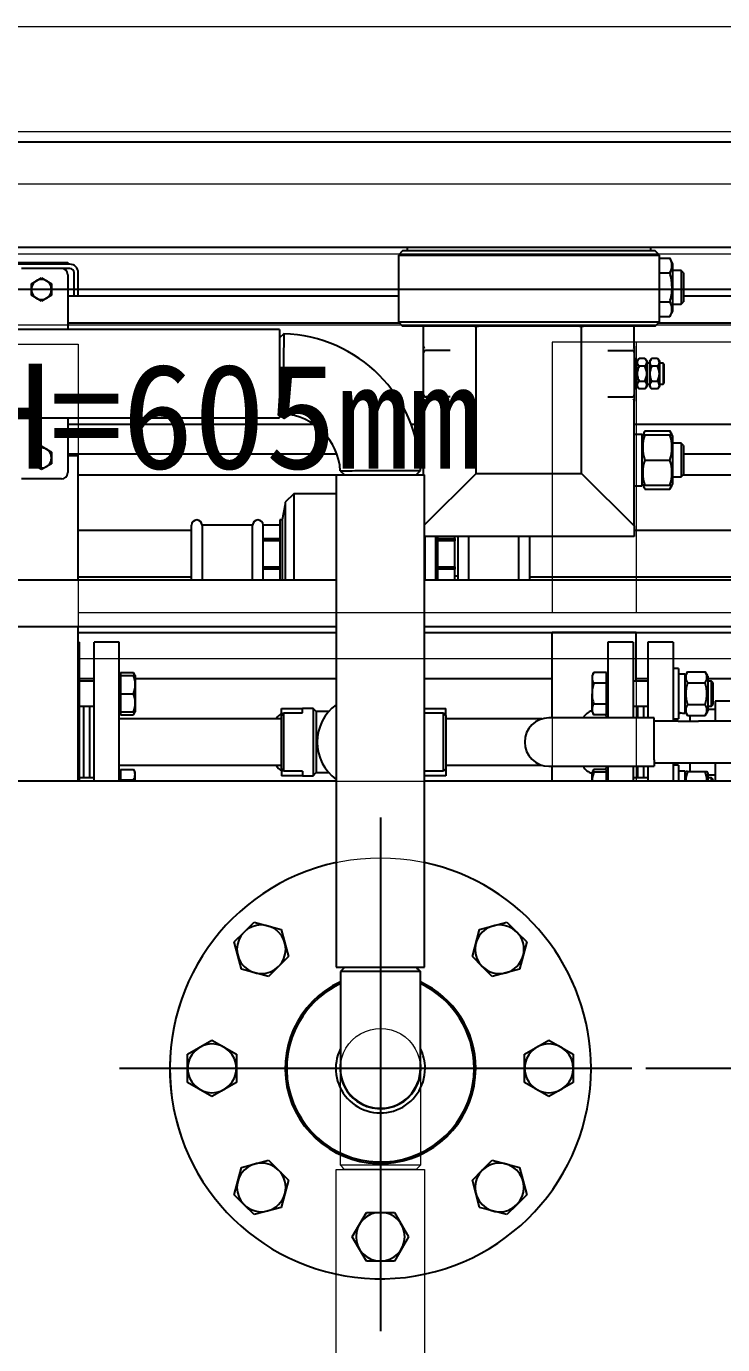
# Model space of a CAD drawing. Extents: x -681219 to -550379, y -242630 to -158199.
# Drawn here: x -643263 to -642932, y -222212 to -221586 of the extents above; entities that cross this region are included whole.
import ezdxf
from ezdxf.lldxf.tags import DXFTag

# ---------------------------------------------------------------- set-up
doc = ezdxf.new("R2010")
doc.units = 0
doc.header["$LTSCALE"] = 1000
doc.layers.get('0').update_dxf_attribs({"linetype": 'CONTINUOUS'})
for name, color, linetype in [('16010100211', 7, 'CONTINUOUS'), ('AAC0603001', 7, 'CONTINUOUS'), ('AAC1205001', 7, 'CONTINUOUS'), ('AAC1607001', 7, 'CONTINUOUS'), ('AAC1612001', 7, 'CONTINUOUS'), ('center', 253, 'CENTER2'), ('FAA01201', 7, 'CONTINUOUS'), ('FAA01601', 7, 'CONTINUOUS'), ('GAB01201', 7, 'CONTINUOUS'), ('GAE01201', 7, 'CONTINUOUS'), ('GAE01601', 7, 'CONTINUOUS'), ('H04040009', 7, 'CONTINUOUS'), ('MYGL00710002', 7, 'CONTINUOUS'), ('MYGL00710003', 7, 'CONTINUOUS'), ('MYGL00710020', 7, 'CONTINUOUS'), ('MYGL00710022', 7, 'CONTINUOUS'), ('MYGL00710055', 7, 'CONTINUOUS'), ('MYGL00710056', 7, 'CONTINUOUS'), ('MYGL00710065', 7, 'CONTINUOUS'), ('MYGL00710071', 7, 'CONTINUOUS'), ('MYGL00710075', 7, 'CONTINUOUS'), ('MYGL00710076', 7, 'CONTINUOUS'), ('MYGL011004001', 7, 'CONTINUOUS'), ('MYGL011014832', 7, 'CONTINUOUS'), ('MYGL011014852', 7, 'CONTINUOUS'), ('MYGL011015892', 7, 'CONTINUOUS'), ('MYGL01110015', 7, 'CONTINUOUS'), ('MYPH00310273', 7, 'CONTINUOUS'), ('S01010201512', 7, 'CONTINUOUS'), ('S02010101', 7, 'CONTINUOUS'), ('S02010801', 7, 'CONTINUOUS'), ('S02020403', 7, 'CONTINUOUS'), ('S02060902', 7, 'CONTINUOUS'), ('S02131701', 7, 'CONTINUOUS'), ('S02230003', 7, 'CONTINUOUS'), ('SJGL011002201', 7, 'CONTINUOUS'), ('SJGL011002221', 7, 'CONTINUOUS')]:
    doc.layers.add(name, color=color, linetype=linetype)
doc.layers.add('famsun', color=7, linetype='CONTINUOUS', lineweight=0)
tags = doc.linetypes.add('CENTER2', pattern=[28.575, 19.05, -3.175, 3.175, -3.175]).pattern_tags.tags
tags[10:11] = [DXFTag(74, 4), DXFTag(75, 0), DXFTag(340, '0'), DXFTag(46, 0.0), DXFTag(50, 0.0), DXFTag(44, 0.0), DXFTag(45, 0.0)]
tags[8:9] = [DXFTag(74, 4), DXFTag(75, 0), DXFTag(340, '0'), DXFTag(46, 0.0), DXFTag(50, 0.0), DXFTag(44, 0.0), DXFTag(45, 0.0)]
tags[6:7] = [DXFTag(74, 4), DXFTag(75, 0), DXFTag(340, '0'), DXFTag(46, 0.0), DXFTag(50, 0.0), DXFTag(44, 0.0), DXFTag(45, 0.0)]
tags[4:5] = [DXFTag(74, 4), DXFTag(75, 0), DXFTag(340, '0'), DXFTag(46, 0.0), DXFTag(50, 0.0), DXFTag(44, 0.0), DXFTag(45, 0.0)]

# ---------------------------------------------------------------- blocks, each defined once
blk = doc.blocks.new('MYGL007B0001XY_A-MYGL165_1_V_1', base_point=(16242.13, -1235.9))
at = {"color": 0, "linetype": 'ByBlock', "lineweight": -2}
for p, q in [((17982.13, -740.9), (14502.13, -740.9)), ((17982.13, -790.9), (14502.13, -790.9)), ((14833.13, -815.9), (16016.83, -815.9)), ((16016.83, -815.9), (16617.63, -815.9)), ((16016.83, -848.9), (14643.13, -848.9)), ((16323.13, -848.9), (16016.83, -848.9)), ((14643.13, -882.9), (16016.83, -882.9)), ((16016.83, -882.9), (16323.13, -882.9)), ((15625.63, -890.9), (15979.63, -890.9)), ((15939.63, -890.9), (15939.63, -1019.4)), ((15979.63, -890.9), (15979.63, -1019.4)), ((16204.63, -891.9), (16204.63, -1099.4)), ((16279.63, -891.9), (16204.63, -891.9)), ((16204.63, -1019.4), (15839.63, -1019.4)), ((15839.63, -1041.4), (16204.63, -1041.4)), ((15939.63, -1041.4), (15939.63, -1099.4)), ((15979.63, -1041.4), (15979.63, -1099.4)), ((16344.13, -1099.4), (15893.63, -1099.4)), ((16042.13, -1235.94), (16042.13, -1281.88)), ((16080.13, -1281.88), (16080.13, -1235.94)), ((16082.13, -1283.9), (16040.13, -1283.9)), ((16040.13, -1283.9), (16040.13, -1517.9)), ((16044.13, -1283.9), (16078.13, -1283.9)), ((16082.13, -1517.9), (16082.13, -1283.9))]:
    blk.add_line(p, q, dxfattribs=at)
for centre, radius, start, end in [((16061.13, -1235.9), 100, 282.12235, 257.87763), ((16061.13, -1235.94), 19.01, 0.13806, 180.64564), ((16061.13, -1235.9), 19, 357.80299, 11.58089), ((16061.13, -1235.9), 19, 176.83289, 180)]:
    blk.add_arc(centre, radius, start, end, dxfattribs=at)
blk.add_open_spline([(16042.13, -1281.9), (16042.13, -1281.9), (16042.11, -1281.89), (16043.02, -1281.87), (16047.04, -1281.85), (16053.36, -1281.84), (16061.09, -1281.83), (16068.81, -1281.84), (16075.15, -1281.85), (16079.2, -1281.87), (16080.12, -1281.89), (16080.13, -1281.9)], degree=3, knots=[0.4985793, 0.4985793, 0.4985793, 0.4985793, 0.4999826, 0.5597608, 0.6213776, 0.6848308, 0.7501232, 0.8153493, 0.8787364, 0.9402873, 1, 1, 1, 1], dxfattribs=at)
for points in [[(16042.13, -1281.9), (16042.8, -1282.56), (16043.46, -1283.23), (16044.13, -1283.9)], [(16078.13, -1283.9), (16078.8, -1283.23), (16079.46, -1282.56), (16080.13, -1281.9)]]:
    blk.add_open_spline(points, degree=3, dxfattribs=at)
at = {"layer": 'center', "ltscale": 24.218851}
blk.add_line((14605.19, -865.9), (18153.88, -865.9), dxfattribs=at)
at = {"layer": 'center', "ltscale": 1.708984}
for p, q in [((16061.13, -1116.66), (16061.13, -1360.83)), ((15691.81, -1235.9), (15935.1, -1235.9)), ((15941.81, -1235.94), (16185.1, -1235.94))]:
    blk.add_line(p, q, dxfattribs=at)
blk = doc.blocks.new('SJGL165-F')
at = {"layer": '16010100211', "color": 7, "linetype": 'Continuous'}
for p, q in [((19624.18, -4397.85), (19620.18, -4401.85)), ((19620.18, -4401.85), (19620.18, -4404.52)), ((19624.18, -4397.85), (19624.18, -4400.66)), ((19644.38, -4397.85), (19624.18, -4397.85)), ((19624.18, -4400.66), (19624.18, -4406.04)), ((19620.18, -4402.85), (19618.68, -4410.35)), ((19620.18, -4404.52), (19620.18, -4407.03)), ((19620.18, -4407.03), (19620.18, -4438.92)), ((19624.18, -4406.04), (19624.18, -4438.92)), ((19609.68, -4412.87), (19609.68, -4412.85)), ((19617.68, -4412.85), (19609.68, -4412.85)), ((19617.68, -4412.87), (19609.68, -4412.87)), ((19617.68, -4410.35), (19617.68, -4438.92)), ((19618.68, -4410.35), (19617.68, -4410.35)), ((19618.68, -4410.35), (19618.68, -4438.92)), ((19609.68, -4420.26), (19609.68, -4419.14)), ((19609.68, -4419.14), (19617.68, -4419.14)), ((19617.68, -4420.26), (19609.68, -4420.26)), ((19686.68, -4438.92), (19686.68, -4418.2)), ((19691.68, -4438.92), (19691.68, -4418.2)), ((19692.68, -4438.92), (19692.68, -4418.2)), ((19692.68, -4419.14), (19700.68, -4419.14)), ((19700.68, -4420.26), (19692.68, -4420.26)), ((19700.68, -4419.14), (19700.68, -4418.2)), ((19700.68, -4419.14), (19700.68, -4420.26)), ((19700.68, -4432.62), (19700.68, -4420.26)), ((19609.68, -4433.73), (19609.68, -4432.62)), ((19609.68, -4432.62), (19617.68, -4432.62)), ((19617.68, -4433.73), (19609.68, -4433.73)), ((19692.68, -4432.62), (19700.68, -4432.62)), ((19700.68, -4433.73), (19692.68, -4433.73)), ((19700.68, -4432.62), (19700.68, -4433.73)), ((19700.68, -4438.92), (19700.68, -4433.73)), ((19700.68, -4436.85), (19702.18, -4436.85))]:
    blk.add_line(p, q, dxfattribs=at)
at = {"layer": 'AAC0603001', "color": 7, "linetype": 'Continuous'}
for p, q in [((19499.6, -4298.09), (19504.38, -4295.33)), ((19504.38, -4295.33), (19509.17, -4298.09)), ((19499.6, -4300.85), (19499.6, -4298.09)), ((19499.6, -4303.61), (19499.6, -4300.85)), ((19509.17, -4298.09), (19509.17, -4300.85)), ((19509.17, -4300.85), (19509.17, -4303.61)), ((19504.38, -4306.38), (19499.6, -4303.61)), ((19509.17, -4303.61), (19504.38, -4306.38)), ((19499.6, -4378.09), (19504.38, -4375.33)), ((19504.38, -4375.33), (19509.17, -4378.09)), ((19499.6, -4380.85), (19499.6, -4378.09)), ((19499.6, -4383.61), (19499.6, -4380.85)), ((19504.38, -4386.38), (19499.6, -4383.61)), ((19509.17, -4383.61), (19504.38, -4386.38)), ((19509.17, -4378.09), (19509.17, -4380.85)), ((19509.17, -4380.85), (19509.17, -4383.61))]:
    blk.add_line(p, q, dxfattribs=at)
for centre, start, end in [((19504.38, -4300.85), 0, 180), ((19504.38, -4300.85), 180, 0), ((19504.38, -4380.85), 0, 180), ((19504.38, -4380.85), 180, 0)]:
    blk.add_arc(centre, 4.78, start, end, dxfattribs=at)
at = {"layer": 'AAC1205001', "color": 7, "linetype": 'Continuous'}
for p, q in [((19541.98, -4482.86), (19548.11, -4482.86)), ((19541.98, -4482.86), (19541.98, -4484.2)), ((19548.88, -4484.2), (19548.11, -4482.86)), ((19766.66, -4482.86), (19765.88, -4484.2)), ((19772.78, -4482.86), (19766.66, -4482.86)), ((19772.78, -4487.86), (19772.78, -4482.86)), ((19529.38, -4486.87), (19522.38, -4486.87)), ((19541.98, -4484.57), (19541.38, -4484.57)), ((19541.98, -4484.2), (19548.11, -4484.2)), ((19541.98, -4484.2), (19541.98, -4492.87)), ((19548.11, -4484.2), (19548.88, -4484.2)), ((19548.88, -4484.2), (19548.88, -4501.54)), ((19765.88, -4484.2), (19765.88, -4492.87)), ((19772.78, -4487.86), (19766.66, -4487.86)), ((19773.38, -4484.57), (19772.78, -4484.57)), ((19772.78, -4497.88), (19772.78, -4487.86)), ((19792.38, -4486.87), (19785.38, -4486.87)), ((19822.54, -4486.87), (19820.78, -4486.87)), ((19822.54, -4498.87), (19822.54, -4486.87)), ((19823.38, -4487.71), (19822.54, -4486.87)), ((19823.38, -4498.03), (19823.38, -4487.71)), ((19541.98, -4492.87), (19548.11, -4492.87)), ((19541.98, -4492.87), (19541.98, -4501.54)), ((19765.88, -4501.54), (19765.88, -4492.87)), ((19522.38, -4498.87), (19529.38, -4498.87)), ((19541.38, -4501.17), (19541.98, -4501.17)), ((19541.98, -4501.54), (19548.11, -4501.54)), ((19541.98, -4501.54), (19541.98, -4502.89)), ((19548.88, -4501.54), (19548.11, -4501.54)), ((19548.11, -4502.89), (19548.88, -4501.54)), ((19765.88, -4501.54), (19766.66, -4502.89)), ((19772.78, -4497.88), (19766.66, -4497.88)), ((19772.78, -4502.89), (19772.78, -4497.88)), ((19772.78, -4501.17), (19773.38, -4501.17)), ((19785.38, -4498.87), (19792.38, -4498.87)), ((19820.78, -4498.87), (19822.54, -4498.87)), ((19822.54, -4498.87), (19823.38, -4498.03)), ((19541.98, -4502.89), (19548.11, -4502.89)), ((19772.78, -4502.89), (19766.66, -4502.89)), ((19529.38, -4532.83), (19522.38, -4532.83)), ((19541.98, -4530.53), (19541.38, -4530.53)), ((19541.98, -4528.82), (19548.11, -4528.82)), ((19541.98, -4528.82), (19541.98, -4533.83)), ((19541.98, -4533.83), (19548.11, -4533.83)), ((19541.98, -4533.83), (19541.98, -4534.35)), ((19548.88, -4530.16), (19548.11, -4528.82)), ((19548.88, -4534.35), (19548.88, -4530.16)), ((19766.66, -4528.82), (19765.88, -4530.16)), ((19765.88, -4534.35), (19765.88, -4530.16)), ((19765.88, -4530.16), (19766.66, -4530.16)), ((19772.78, -4528.82), (19766.66, -4528.82)), ((19772.78, -4530.16), (19766.66, -4530.16)), ((19772.78, -4530.16), (19772.78, -4528.82)), ((19772.78, -4534.35), (19772.78, -4530.16)), ((19773.38, -4530.53), (19772.78, -4530.53)), ((19792.38, -4532.83), (19785.38, -4532.83)), ((19822.54, -4532.83), (19820.78, -4532.83)), ((19822.54, -4534.35), (19822.54, -4532.83)), ((19823.38, -4533.67), (19822.54, -4532.83)), ((19823.38, -4534.35), (19823.38, -4533.67))]:
    blk.add_line(p, q, dxfattribs=at)
for centre, radius, start, end in [((19544.39, -4485.36), 4.48, 13.86573, 33.96005), ((19770.37, -4485.36), 4.48, 146.0398, 213.95729), ((19536.25, -4488.53), 12.63, 339.91441, 20.08391), ((19536.25, -4497.21), 12.63, 339.91615, 20.08553), ((19544.39, -4500.38), 4.48, 326.0398, 342.09331), ((19770.37, -4500.38), 4.48, 146.04286, 213.96005), ((19544.39, -4531.32), 4.48, 326.04286, 33.96005), ((19778.52, -4534.5), 12.63, 159.91615, 179.34212), ((19770.37, -4531.32), 4.48, 146.0398, 162.09331)]:
    blk.add_arc(centre, radius, start, end, dxfattribs=at)
for points in [[(19766.66, -4487.86), (19766.42, -4488.68), (19766.22, -4489.51), (19765.96, -4491.18), (19765.88, -4492.03), (19765.88, -4492.87)], [(19765.88, -4492.87), (19765.88, -4493.72), (19765.96, -4494.58), (19766.23, -4496.25), (19766.42, -4497.07), (19766.66, -4497.88)]]:
    blk.add_open_spline(points, degree=3, knots=[0, 0, 0, 0, 0.5, 0.5, 1, 1, 1, 1], dxfattribs=at)
blk.add_open_spline([(19548.25, -4534.35), (19548.21, -4534.17), (19548.16, -4534), (19548.11, -4533.83)], degree=3, dxfattribs=at)
at = {"layer": 'AAC1607001', "color": 7, "linetype": 'Continuous'}
for p, q in [((19600.62, -4606.09), (19605.35, -4601.36)), ((19605.35, -4601.36), (19618.27, -4604.83)), ((19712.49, -4604.83), (19725.41, -4601.36)), ((19725.41, -4601.36), (19730.14, -4606.09)), ((19595.89, -4610.82), (19600.62, -4606.09)), ((19618.27, -4604.83), (19621.73, -4617.75)), ((19709.03, -4617.75), (19712.49, -4604.83)), ((19730.14, -4606.09), (19734.87, -4610.82)), ((19599.36, -4623.74), (19595.89, -4610.82)), ((19734.87, -4610.82), (19731.41, -4623.74)), ((19621.73, -4617.75), (19617, -4622.47)), ((19713.76, -4622.47), (19709.03, -4617.75)), ((19612.28, -4627.2), (19599.36, -4623.74)), ((19617, -4622.47), (19612.28, -4627.2)), ((19718.49, -4627.2), (19713.76, -4622.47)), ((19731.41, -4623.74), (19718.49, -4627.2)), ((19573.8, -4664.16), (19585.38, -4657.48)), ((19585.38, -4657.48), (19596.97, -4664.16)), ((19733.8, -4664.16), (19745.38, -4657.48)), ((19745.38, -4657.48), (19756.97, -4664.16)), ((19573.8, -4670.85), (19573.8, -4664.16)), ((19596.97, -4664.16), (19596.97, -4670.85)), ((19733.8, -4670.85), (19733.8, -4664.16)), ((19756.97, -4664.16), (19756.97, -4670.85)), ((19573.8, -4677.54), (19573.8, -4670.85)), ((19596.97, -4670.85), (19596.97, -4677.54)), ((19733.8, -4677.54), (19733.8, -4670.85)), ((19756.97, -4670.85), (19756.97, -4677.54)), ((19585.38, -4684.23), (19573.8, -4677.54)), ((19596.97, -4677.54), (19585.38, -4684.23)), ((19745.38, -4684.23), (19733.8, -4677.54)), ((19756.97, -4677.54), (19745.38, -4684.23)), ((19599.36, -4717.96), (19612.28, -4714.5)), ((19612.28, -4714.5), (19617, -4719.23)), ((19713.76, -4719.23), (19718.49, -4714.5)), ((19718.49, -4714.5), (19731.41, -4717.96)), ((19595.89, -4730.88), (19599.36, -4717.96)), ((19617, -4719.23), (19621.73, -4723.96)), ((19709.03, -4723.96), (19713.76, -4719.23)), ((19731.41, -4717.96), (19734.87, -4730.88)), ((19621.73, -4723.96), (19618.27, -4736.88)), ((19712.49, -4736.88), (19709.03, -4723.96)), ((19600.62, -4735.61), (19595.89, -4730.88)), ((19734.87, -4730.88), (19730.14, -4735.61)), ((19605.35, -4740.34), (19600.62, -4735.61)), ((19618.27, -4736.88), (19605.35, -4740.34)), ((19652.01, -4750.85), (19658.69, -4739.27)), ((19658.69, -4739.27), (19665.38, -4739.27)), ((19665.38, -4739.27), (19672.07, -4739.27)), ((19672.07, -4739.27), (19678.76, -4750.85)), ((19725.41, -4740.34), (19712.49, -4736.88)), ((19730.14, -4735.61), (19725.41, -4740.34)), ((19658.69, -4762.44), (19652.01, -4750.85)), ((19678.76, -4750.85), (19672.07, -4762.44)), ((19665.38, -4762.44), (19658.69, -4762.44)), ((19672.07, -4762.44), (19665.38, -4762.44))]:
    blk.add_line(p, q, dxfattribs=at)
for centre, start, end in [((19608.81, -4614.28), 315, 135), ((19721.95, -4614.28), 45, 225), ((19608.81, -4614.28), 135, 315), ((19721.95, -4614.28), 225, 45), ((19585.38, -4670.85), 0, 180), ((19745.38, -4670.85), 0, 180), ((19585.38, -4670.85), 180, 0), ((19745.38, -4670.85), 180, 0), ((19608.81, -4727.42), 45, 225), ((19608.81, -4727.42), 225, 45), ((19721.95, -4727.42), 135, 315), ((19721.95, -4727.42), 315, 135), ((19665.38, -4750.85), 90, 270), ((19665.38, -4750.85), 270, 90)]:
    blk.add_arc(centre, 11.58, start, end, dxfattribs=at)
at = {"layer": 'AAC1612001', "color": 7, "linetype": 'Continuous'}
for p, q in [((19808.26, -4291.84), (19804.28, -4291.84)), ((19808.26, -4291.84), (19808.26, -4307.84)), ((19809.38, -4292.96), (19808.26, -4291.84)), ((19809.38, -4292.96), (19809.38, -4306.72)), ((19804.28, -4307.84), (19808.26, -4307.84)), ((19808.26, -4307.84), (19809.38, -4306.72)), ((19685.88, -4368.49), (19681.21, -4368.49)), ((19685.88, -4370.28), (19681.76, -4370.28)), ((19808.26, -4373.86), (19804.28, -4373.86)), ((19808.26, -4373.86), (19808.26, -4389.86)), ((19809.38, -4374.98), (19808.26, -4373.86)), ((19809.38, -4374.98), (19809.38, -4388.74)), ((19685.88, -4381.86), (19684.02, -4381.86)), ((19804.28, -4389.86), (19808.26, -4389.86)), ((19808.26, -4389.86), (19809.38, -4388.74))]:
    blk.add_line(p, q, dxfattribs=at)
at = {"layer": 'FAA01201', "color": 7, "linetype": 'Continuous'}
for p, q in [((19811.19, -4482.48), (19809.98, -4484.57)), ((19811.19, -4482.48), (19819.57, -4482.48)), ((19820.78, -4484.57), (19819.57, -4482.48)), ((19811.19, -4487.68), (19819.57, -4487.68)), ((19820.78, -4484.57), (19820.78, -4501.17)), ((19809.98, -4501.17), (19811.19, -4503.26)), ((19811.19, -4498.07), (19819.57, -4498.07)), ((19819.57, -4503.26), (19820.78, -4501.17)), ((19811.19, -4503.26), (19819.57, -4503.26)), ((19810.39, -4529.83), (19809.98, -4530.53)), ((19811.19, -4529.83), (19810.39, -4529.83)), ((19811.19, -4529.83), (19819.57, -4529.83)), ((19819.57, -4529.83), (19820.38, -4529.83)), ((19820.78, -4530.53), (19820.38, -4529.83)), ((19820.78, -4530.53), (19820.78, -4534.35))]:
    blk.add_line(p, q, dxfattribs=at)
for centre, radius, start, end in [((19815.05, -4485.08), 4.65, 146.0398, 213.95729), ((19815.72, -4485.08), 4.65, 326.04286, 33.96005), ((19815.05, -4500.67), 4.65, 146.04286, 213.96005), ((19815.72, -4500.67), 4.65, 326.0398, 33.95729), ((19823.5, -4534.33), 13.1, 159.91615, 180.08425), ((19807.27, -4534.33), 13.1, 359.91572, 20.08391)]:
    blk.add_arc(centre, radius, start, end, dxfattribs=at)
for points, knots in [([(19811.19, -4487.68), (19810.95, -4488.52), (19810.74, -4489.39), (19810.46, -4491.12), (19810.39, -4491.99), (19810.39, -4493.31), (19810.41, -4493.75), (19810.48, -4494.64), (19810.53, -4495.08), (19810.75, -4496.38), (19810.95, -4497.23), (19811.19, -4498.07)], [0, 0, 0, 0, 0.25, 0.25, 0.5, 0.5, 0.625, 0.625, 0.75, 0.75, 1, 1, 1, 1]), ([(19819.57, -4498.07), (19819.82, -4497.23), (19820.02, -4496.38), (19820.23, -4495.08), (19820.29, -4494.64), (19820.36, -4493.75), (19820.38, -4493.31), (19820.38, -4491.99), (19820.3, -4491.12), (19820.02, -4489.39), (19819.82, -4488.52), (19819.57, -4487.68)], [0, 0, 0, 0, 0.25, 0.25, 0.375, 0.375, 0.5, 0.5, 0.75, 0.75, 1, 1, 1, 1])]:
    blk.add_open_spline(points, degree=3, knots=knots, dxfattribs=at)
at = {"layer": 'FAA01601', "color": 7, "linetype": 'Continuous'}
for p, q in [((19797.88, -4285.98), (19802.78, -4285.98)), ((19804.28, -4288.59), (19802.78, -4285.98)), ((19804.28, -4311.09), (19804.28, -4288.59)), ((19797.88, -4292.91), (19802.78, -4292.91)), ((19797.88, -4306.77), (19802.78, -4306.77)), ((19797.88, -4313.7), (19802.78, -4313.7)), ((19802.78, -4313.7), (19804.28, -4311.09)), ((19789.92, -4369.86), (19789.48, -4370.61)), ((19790.99, -4368.01), (19789.92, -4369.86)), ((19790.99, -4369.86), (19789.92, -4369.86)), ((19790.99, -4368.01), (19802.78, -4368.01)), ((19790.99, -4369.86), (19802.78, -4369.86)), ((19803.85, -4369.86), (19802.78, -4368.01)), ((19802.78, -4369.86), (19803.85, -4369.86)), ((19804.28, -4370.61), (19803.85, -4369.86)), ((19804.28, -4393.11), (19804.28, -4370.61)), ((19790.99, -4381.86), (19802.78, -4381.86)), ((19789.48, -4393.11), (19789.92, -4393.86)), ((19790.99, -4393.86), (19789.92, -4393.86)), ((19789.92, -4393.86), (19790.99, -4395.72)), ((19790.99, -4393.86), (19802.78, -4393.86)), ((19790.99, -4395.72), (19802.78, -4395.72)), ((19802.78, -4393.86), (19803.85, -4393.86)), ((19802.78, -4395.72), (19803.85, -4393.86)), ((19803.85, -4393.86), (19804.28, -4393.11))]:
    blk.add_line(p, q, dxfattribs=at)
for centre, radius, start, end in [((19797.63, -4289.45), 6.2, 326.04286, 33.96005), ((19797.63, -4310.23), 6.2, 326.0398, 33.95729), ((19807.4, -4375.86), 17.47, 159.91615, 200.08553), ((19796.13, -4371.47), 6.2, 146.0398, 164.72261), ((19797.63, -4371.47), 6.2, 15.21847, 33.96005), ((19786.37, -4375.86), 17.47, 339.91441, 20.08391), ((19807.4, -4387.86), 17.47, 159.91441, 200.08391), ((19786.37, -4387.86), 17.47, 339.91615, 20.08553), ((19796.13, -4392.26), 6.2, 195.21847, 213.96005), ((19797.63, -4392.26), 6.2, 326.0398, 344.72261)]:
    blk.add_arc(centre, radius, start, end, dxfattribs=at)
blk.add_open_spline([(19802.78, -4306.77), (19803.1, -4305.64), (19803.38, -4304.49), (19803.75, -4302.17), (19803.85, -4301.01), (19803.85, -4299.25), (19803.82, -4298.67), (19803.73, -4297.49), (19803.65, -4296.9), (19803.37, -4295.17), (19803.1, -4294.03), (19802.78, -4292.91)], degree=3, knots=[0, 0, 0, 0, 0.25, 0.25, 0.5, 0.5, 0.625, 0.625, 0.75, 0.75, 1, 1, 1, 1], dxfattribs=at)
at = {"layer": 'GAB01201', "color": 7, "linetype": 'Continuous'}
for p, q in [((19806.88, -4480.87), (19804.38, -4480.87)), ((19806.88, -4480.87), (19806.88, -4504.87)), ((19804.38, -4504.87), (19806.88, -4504.87)), ((19806.88, -4526.83), (19804.38, -4526.83)), ((19806.88, -4526.83), (19806.88, -4534.45))]:
    blk.add_line(p, q, dxfattribs=at)
at = {"layer": 'GAE01201', "color": 7, "linetype": 'Continuous'}
for p, q in [((19809.98, -4483.67), (19806.88, -4483.67)), ((19809.98, -4483.67), (19809.98, -4502.07)), ((19806.88, -4502.07), (19807.34, -4502.07)), ((19809.53, -4502.07), (19809.98, -4502.07)), ((19809.98, -4529.63), (19806.88, -4529.63)), ((19809.98, -4529.63), (19809.98, -4534.35))]:
    blk.add_line(p, q, dxfattribs=at)
for centre, start, end in [((19809.53, -4492.87), 253.28505, 270), ((19807.34, -4492.87), 267.17153, 276.84202)]:
    blk.add_arc(centre, 9.2, start, end, dxfattribs=at)
at = {"layer": 'GAE01601', "color": 7, "linetype": 'Continuous'}
for p, q in [((19789.48, -4369.66), (19785.88, -4369.66)), ((19789.48, -4369.66), (19789.48, -4394.06)), ((19785.88, -4394.06), (19789.48, -4394.06))]:
    blk.add_line(p, q, dxfattribs=at)
at = {"layer": 'H04040009', "color": 7, "linetype": 'Continuous'}
for p, q in [((19675.88, -4282.5), (19673.88, -4284.5)), ((19795.88, -4282.5), (19675.88, -4282.5)), ((19678, -4280.85), (19678, -4282.5)), ((19793.76, -4282.5), (19793.76, -4280.85)), ((19797.88, -4284.5), (19795.88, -4282.5)), ((19673.88, -4284.5), (19797.88, -4284.5)), ((19673.88, -4284.5), (19673.88, -4316.2)), ((19797.88, -4316.2), (19797.88, -4284.5)), ((19673.88, -4316.2), (19797.88, -4316.2)), ((19673.88, -4316.2), (19675.88, -4318.2)), ((19710.02, -4318.2), (19675.88, -4318.2)), ((19685.88, -4327.81), (19685.88, -4318.2)), ((19710.02, -4318.2), (19710.88, -4318.2)), ((19710.88, -4318.2), (19711.9, -4318.2)), ((19710.88, -4338.22), (19710.88, -4318.2)), ((19759.86, -4318.2), (19711.9, -4318.2)), ((19759.86, -4318.2), (19760.88, -4318.2)), ((19760.88, -4318.2), (19761.74, -4318.2)), ((19760.88, -4338.22), (19760.88, -4318.2)), ((19795.88, -4318.2), (19761.74, -4318.2)), ((19785.88, -4327.81), (19785.88, -4318.2)), ((19795.88, -4318.2), (19797.88, -4316.2)), ((19685.88, -4330.85), (19685.88, -4327.81)), ((19685.88, -4350.85), (19685.88, -4330.85)), ((19698.47, -4329.85), (19686.88, -4329.85)), ((19773.3, -4329.85), (19784.88, -4329.85)), ((19785.88, -4327.81), (19785.88, -4330.85)), ((19785.88, -4330.85), (19785.88, -4350.85)), ((19710.88, -4340.85), (19710.88, -4338.22)), ((19760.88, -4340.85), (19760.88, -4338.22)), ((19786.88, -4333.85), (19785.88, -4333.85)), ((19786.88, -4347.85), (19786.88, -4333.85)), ((19787.08, -4334.85), (19786.88, -4334.85)), ((19788.24, -4333.69), (19787.08, -4334.85)), ((19787.08, -4346.85), (19787.08, -4334.85)), ((19790.92, -4333.69), (19788.24, -4333.69)), ((19790.92, -4337.27), (19788.24, -4337.27)), ((19792.08, -4334.85), (19790.92, -4333.69)), ((19792.08, -4346.85), (19792.08, -4334.85)), ((19793.08, -4335.85), (19792.08, -4335.85)), ((19794.24, -4333.69), (19793.08, -4334.85)), ((19793.08, -4334.85), (19793.08, -4346.85)), ((19796.92, -4333.69), (19794.24, -4333.69)), ((19796.92, -4337.27), (19794.24, -4337.27)), ((19798.08, -4334.85), (19796.92, -4333.69)), ((19798.08, -4346.85), (19798.08, -4334.85)), ((19799.58, -4335.85), (19798.08, -4335.85)), ((19799.58, -4335.85), (19799.58, -4345.85)), ((19800.08, -4336.35), (19799.58, -4335.85)), ((19800.08, -4345.35), (19800.08, -4336.35)), ((19710.88, -4343.49), (19710.88, -4340.85)), ((19710.88, -4388.2), (19710.88, -4343.49)), ((19760.88, -4343.49), (19760.88, -4340.85)), ((19760.88, -4388.2), (19760.88, -4343.49)), ((19788.24, -4344.43), (19790.92, -4344.43)), ((19792.08, -4345.85), (19793.08, -4345.85)), ((19794.24, -4344.43), (19796.92, -4344.43)), ((19798.08, -4345.85), (19799.58, -4345.85)), ((19799.58, -4345.85), (19800.08, -4345.35)), ((19685.88, -4353.89), (19685.88, -4350.85)), ((19698.47, -4351.85), (19686.88, -4351.85)), ((19773.3, -4351.85), (19784.88, -4351.85)), ((19785.88, -4347.85), (19786.88, -4347.85)), ((19785.88, -4350.85), (19785.88, -4353.89)), ((19786.88, -4346.85), (19787.08, -4346.85)), ((19787.08, -4346.85), (19788.24, -4348.01)), ((19790.92, -4348.01), (19788.24, -4348.01)), ((19790.92, -4348.01), (19792.08, -4346.85)), ((19793.08, -4346.85), (19794.24, -4348.01)), ((19796.92, -4348.01), (19794.24, -4348.01)), ((19796.92, -4348.01), (19798.08, -4346.85)), ((19685.88, -4388.85), (19685.88, -4353.89)), ((19785.88, -4413.2), (19785.88, -4353.89)), ((19686.38, -4412.7), (19710.88, -4388.2)), ((19710.88, -4388.2), (19760.88, -4388.2)), ((19760.88, -4388.2), (19785.88, -4413.2)), ((19785.88, -4413.2), (19785.88, -4418.2)), ((19785.88, -4418.2), (19686.38, -4418.2))]:
    blk.add_line(p, q, dxfattribs=at)
for centre, radius, start, end in [((19687.7, -4327.86), 1.81, 178.34399, 213.05572), ((19686.88, -4330.85), 1, 90, 180), ((19784.88, -4330.85), 1, 0, 90), ((19784.1, -4327.87), 1.79, 326.67773, 1.92256), ((19686.88, -4350.85), 1, 180, 270), ((19784.88, -4350.85), 1, 270, 0), ((19687.67, -4353.83), 1.79, 146.67773, 181.92256), ((19784.07, -4353.84), 1.81, 358.34399, 33.05572)]:
    blk.add_arc(centre, radius, start, end, dxfattribs=at)
for points, knots in [([(19788.24, -4333.69), (19787.96, -4333.97), (19787.72, -4334.26), (19787.47, -4334.7), (19787.4, -4334.85), (19787.31, -4335.16), (19787.28, -4335.32), (19787.28, -4335.79), (19787.38, -4336.1), (19787.72, -4336.7), (19787.96, -4336.99), (19788.24, -4337.27)], [0, 0, 0, 0, 0.25, 0.25, 0.375, 0.375, 0.5, 0.5, 0.75, 0.75, 1, 1, 1, 1]), ([(19788.24, -4337.27), (19787.96, -4337.83), (19787.72, -4338.4), (19787.47, -4339.3), (19787.4, -4339.61), (19787.31, -4340.23), (19787.28, -4340.53), (19787.28, -4341.16), (19787.31, -4341.47), (19787.4, -4342.09), (19787.46, -4342.39), (19787.72, -4343.29), (19787.96, -4343.88), (19788.24, -4344.43)], [0, 0, 0, 0, 0.25, 0.25, 0.375, 0.375, 0.5, 0.5, 0.625, 0.625, 0.75, 0.75, 1, 1, 1, 1]), ([(19790.92, -4337.27), (19791.2, -4336.99), (19791.44, -4336.71), (19791.7, -4336.26), (19791.76, -4336.11), (19791.86, -4335.8), (19791.88, -4335.65), (19791.88, -4335.18), (19791.79, -4334.87), (19791.45, -4334.26), (19791.2, -4333.97), (19790.92, -4333.69)], [0, 0, 0, 0, 0.25, 0.25, 0.375, 0.375, 0.5, 0.5, 0.75, 0.75, 1, 1, 1, 1]), ([(19790.92, -4344.43), (19791.2, -4343.88), (19791.44, -4343.29), (19791.7, -4342.39), (19791.77, -4342.09), (19791.86, -4341.47), (19791.88, -4341.16), (19791.88, -4340.53), (19791.86, -4340.23), (19791.77, -4339.61), (19791.7, -4339.3), (19791.44, -4338.4), (19791.2, -4337.83), (19790.92, -4337.27)], [0, 0, 0, 0, 0.25, 0.25, 0.375, 0.375, 0.5, 0.5, 0.625, 0.625, 0.75, 0.75, 1, 1, 1, 1]), ([(19794.24, -4333.69), (19793.96, -4333.97), (19793.72, -4334.26), (19793.47, -4334.7), (19793.4, -4334.85), (19793.31, -4335.16), (19793.28, -4335.32), (19793.28, -4335.79), (19793.38, -4336.1), (19793.72, -4336.7), (19793.96, -4336.99), (19794.24, -4337.27)], [0, 0, 0, 0, 0.25, 0.25, 0.375, 0.375, 0.5, 0.5, 0.75, 0.75, 1, 1, 1, 1]), ([(19794.24, -4337.27), (19793.96, -4337.83), (19793.72, -4338.4), (19793.47, -4339.3), (19793.4, -4339.61), (19793.31, -4340.23), (19793.28, -4340.53), (19793.28, -4341.16), (19793.31, -4341.47), (19793.4, -4342.09), (19793.46, -4342.39), (19793.72, -4343.29), (19793.96, -4343.88), (19794.24, -4344.43)], [0, 0, 0, 0, 0.25, 0.25, 0.375, 0.375, 0.5, 0.5, 0.625, 0.625, 0.75, 0.75, 1, 1, 1, 1]), ([(19796.92, -4337.27), (19797.2, -4336.99), (19797.44, -4336.71), (19797.7, -4336.26), (19797.76, -4336.11), (19797.86, -4335.8), (19797.88, -4335.65), (19797.88, -4335.18), (19797.79, -4334.87), (19797.45, -4334.26), (19797.2, -4333.97), (19796.92, -4333.69)], [0, 0, 0, 0, 0.25, 0.25, 0.375, 0.375, 0.5, 0.5, 0.75, 0.75, 1, 1, 1, 1]), ([(19796.92, -4344.43), (19797.2, -4343.88), (19797.44, -4343.29), (19797.7, -4342.39), (19797.77, -4342.09), (19797.86, -4341.47), (19797.88, -4341.16), (19797.88, -4340.53), (19797.86, -4340.23), (19797.77, -4339.61), (19797.7, -4339.3), (19797.44, -4338.4), (19797.2, -4337.83), (19796.92, -4337.27)], [0, 0, 0, 0, 0.25, 0.25, 0.375, 0.375, 0.5, 0.5, 0.625, 0.625, 0.75, 0.75, 1, 1, 1, 1]), ([(19788.24, -4344.43), (19787.96, -4344.71), (19787.72, -4345), (19787.47, -4345.44), (19787.4, -4345.59), (19787.31, -4345.9), (19787.28, -4346.06), (19787.28, -4346.53), (19787.38, -4346.83), (19787.72, -4347.44), (19787.96, -4347.73), (19788.24, -4348.01)], [0, 0, 0, 0, 0.25, 0.25, 0.375, 0.375, 0.5, 0.5, 0.75, 0.75, 1, 1, 1, 1]), ([(19790.92, -4348.01), (19791.2, -4347.73), (19791.44, -4347.45), (19791.7, -4347), (19791.76, -4346.85), (19791.86, -4346.54), (19791.88, -4346.39), (19791.88, -4345.92), (19791.79, -4345.61), (19791.45, -4345), (19791.2, -4344.71), (19790.92, -4344.43)], [0, 0, 0, 0, 0.25, 0.25, 0.375, 0.375, 0.5, 0.5, 0.75, 0.75, 1, 1, 1, 1]), ([(19794.24, -4344.43), (19793.96, -4344.71), (19793.72, -4345), (19793.47, -4345.44), (19793.4, -4345.59), (19793.31, -4345.9), (19793.28, -4346.06), (19793.28, -4346.53), (19793.38, -4346.83), (19793.72, -4347.44), (19793.96, -4347.73), (19794.24, -4348.01)], [0, 0, 0, 0, 0.25, 0.25, 0.375, 0.375, 0.5, 0.5, 0.75, 0.75, 1, 1, 1, 1]), ([(19796.92, -4348.01), (19797.2, -4347.73), (19797.44, -4347.45), (19797.7, -4347), (19797.76, -4346.85), (19797.86, -4346.54), (19797.88, -4346.39), (19797.88, -4345.92), (19797.79, -4345.61), (19797.45, -4345), (19797.2, -4344.71), (19796.92, -4344.43)], [0, 0, 0, 0, 0.25, 0.25, 0.375, 0.375, 0.5, 0.5, 0.75, 0.75, 1, 1, 1, 1])]:
    blk.add_open_spline(points, degree=3, knots=knots, dxfattribs=at)
at = {"layer": 'MYGL00710002', "color": 7, "linetype": 'Continuous'}
for p, q in [((19513.88, -4290.85), (19494.88, -4290.85)), ((19516.88, -4293.85), (19516.88, -4314.02)), ((19516.88, -4314.02), (19516.88, -4316.33)), ((19516.88, -4316.33), (19516.88, -4319.85)), ((19516.88, -4361.85), (19516.88, -4365.37)), ((19516.88, -4365.37), (19516.88, -4367.69)), ((19516.88, -4367.69), (19516.88, -4387.85)), ((19513.88, -4390.85), (19494.88, -4390.85))]:
    blk.add_line(p, q, dxfattribs=at)
for centre, start, end in [((19513.88, -4293.85), 0, 90), ((19513.88, -4387.85), 270, 0)]:
    blk.add_arc(centre, 3, start, end, dxfattribs=at)
at = {"layer": 'MYGL00710003', "color": 7, "linetype": 'Continuous'}
for p, q in [((21224.38, -4230.85), (17744.38, -4230.85)), ((21224.38, -4280.85), (17744.38, -4280.85))]:
    blk.add_line(p, q, dxfattribs=at)
at = {"layer": 'MYGL00710020', "color": 7, "linetype": 'Continuous'}
for p, q in [((19521.88, -4379.85), (19516.88, -4379.85)), ((19521.88, -4438.92), (19521.88, -4379.85)), ((19521.88, -4534.35), (19521.88, -4460.92))]:
    blk.add_line(p, q, dxfattribs=at)
at = {"layer": 'MYGL00710022', "color": 7, "linetype": 'Continuous'}
for p, q in [((19516.88, -4303.85), (19673.88, -4303.85)), ((19809.38, -4303.85), (20052.38, -4303.85)), ((19516.88, -4378.85), (19644.6, -4378.85)), ((19809.38, -4378.85), (19938.39, -4378.85))]:
    blk.add_line(p, q, dxfattribs=at)
at = {"layer": 'MYGL00710055', "color": 7, "linetype": 'Continuous'}
for p, q in [((19617.38, -4319.85), (19327.38, -4319.85)), ((19617.38, -4319.85), (19617.38, -4361.85)), ((19327.38, -4361.85), (19617.38, -4361.85))]:
    blk.add_line(p, q, dxfattribs=at)
at = {"layer": 'MYGL00710056', "color": 7, "linetype": 'Continuous'}
for p, q in [((19644.38, -4388.85), (19686.38, -4388.85)), ((19644.38, -4388.85), (19644.38, -4622.85)), ((19686.38, -4622.85), (19686.38, -4388.85)), ((19644.38, -4622.85), (19686.38, -4622.85))]:
    blk.add_line(p, q, dxfattribs=at)
at = {"layer": 'MYGL00710065', "color": 7, "linetype": 'Continuous'}
for p, q in [((20062.38, -4316.85), (19797.23, -4316.85)), ((19785.88, -4364.85), (19938.39, -4364.85))]:
    blk.add_line(p, q, dxfattribs=at)
at = {"layer": 'MYGL00710071', "color": 7, "linetype": 'Continuous'}
for p, q in [((19618.38, -4504.85), (19541.38, -4504.85)), ((19742.03, -4504.85), (19696.38, -4504.85)), ((19541.38, -4526.85), (19618.38, -4526.85)), ((19696.38, -4526.85), (19742.03, -4526.85))]:
    blk.add_line(p, q, dxfattribs=at)
at = {"layer": 'MYGL00710075', "color": 7, "linetype": 'Continuous'}
for p, q in [((19361.88, -4288.05), (19511.88, -4288.05)), ((19511.88, -4288.05), (19516.88, -4288.05)), ((19516.88, -4288.05), (19516.88, -4288.85))]:
    blk.add_line(p, q, dxfattribs=at)
at = {"layer": 'MYGL00710076', "color": 7, "linetype": 'Continuous'}
for p, q in [((19517.88, -4288.85), (19355.88, -4288.85)), ((19517.88, -4290.85), (19513.88, -4290.85)), ((19519.88, -4303.85), (19519.88, -4292.85)), ((19521.88, -4303.85), (19521.88, -4292.85)), ((19519.88, -4303.85), (19521.88, -4303.85))]:
    blk.add_line(p, q, dxfattribs=at)
for radius in [4, 2]:
    blk.add_arc((19517.88, -4292.85), radius, 0, 90, dxfattribs=at)
at = {"layer": 'MYGL011004001', "color": 7, "linetype": 'Continuous'}
for p, q in [((19674.54, -4316.85), (19516.88, -4316.85)), ((19516.88, -4364.85), (19633.66, -4364.85)), ((19679.94, -4364.85), (19685.88, -4364.85))]:
    blk.add_line(p, q, dxfattribs=at)
at = {"layer": 'MYGL011014832', "color": 7, "linetype": 'Continuous'}
for p, q in [((19575.48, -4415.35), (19521.88, -4415.35)), ((19575.68, -4415.35), (19575.48, -4415.35)), ((19575.48, -4415.35), (19575.48, -4437.35)), ((19575.68, -4416.89), (19575.48, -4416.89)), ((19521.88, -4437.35), (19575.48, -4437.35)), ((19575.68, -4435.82), (19575.48, -4435.82)), ((19575.48, -4437.35), (19575.68, -4437.35))]:
    blk.add_line(p, q, dxfattribs=at)
at = {"layer": 'MYGL011014852', "color": 7, "linetype": 'Continuous'}
for p, q in [((19934.38, -4415.35), (19785.88, -4415.35)), ((19736.38, -4437.35), (19736.38, -4426.35)), ((19736.18, -4435.82), (19736.38, -4435.82)), ((19736.18, -4437.35), (19736.38, -4437.35)), ((19736.38, -4437.35), (19934.38, -4437.35))]:
    blk.add_line(p, q, dxfattribs=at)
at = {"layer": 'MYGL011015892', "color": 7, "linetype": 'Continuous'}
for p, q in [((19644.38, -4438.92), (18354.38, -4438.92)), ((20864.38, -4438.92), (19686.38, -4438.92)), ((18354.38, -4460.92), (19644.38, -4460.92)), ((19686.38, -4460.92), (20864.38, -4460.92))]:
    blk.add_line(p, q, dxfattribs=at)
at = {"layer": 'MYGL01110015', "color": 7, "linetype": 'Continuous'}
for p, q in [((19521.88, -4388.85), (19644.38, -4388.85)), ((19809.27, -4388.85), (20052.38, -4388.85)), ((19521.88, -4463.85), (19644.38, -4463.85)), ((19686.38, -4463.85), (20146.88, -4463.85))]:
    blk.add_line(p, q, dxfattribs=at)
at = {"layer": 'MYPH00310273', "color": 7, "linetype": 'Continuous'}
for p, q in [((19644.38, -4534.35), (18513.38, -4534.35)), ((19910.38, -4534.35), (19686.38, -4534.35))]:
    blk.add_line(p, q, dxfattribs=at)
at = {"layer": 'S01010201512', "color": 7, "linetype": 'Continuous'}
for p, q in [((19522.38, -4468.35), (19521.88, -4468.35)), ((19522.38, -4468.35), (19522.38, -4534.35)), ((19792.38, -4468.35), (19792.38, -4504.35)), ((19804.38, -4468.35), (19792.38, -4468.35)), ((19804.38, -4468.35), (19804.38, -4505.85)), ((19824.38, -4496.35), (19824.38, -4505.85)), ((19831.38, -4496.35), (19824.38, -4496.35)), ((19524.38, -4498.87), (19524.38, -4532.83)), ((19790.38, -4498.87), (19790.38, -4504.35)), ((19824.38, -4500.35), (19820.78, -4500.35)), ((19795.38, -4504.35), (19745.38, -4504.35)), ((19795.38, -4507.35), (19795.38, -4504.35)), ((19806.74, -4505.85), (19795.38, -4505.85)), ((19795.38, -4524.35), (19795.38, -4507.35)), ((19806.74, -4505.85), (19816.39, -4505.85)), ((19812.38, -4503.26), (19812.38, -4505.85)), ((19839.89, -4505.85), (19816.39, -4505.85)), ((19745.38, -4527.35), (19795.38, -4527.35)), ((19790.38, -4527.35), (19790.38, -4532.83)), ((19792.38, -4527.35), (19792.38, -4534.35)), ((19795.38, -4524.35), (19795.38, -4527.35)), ((19806.74, -4525.85), (19795.38, -4525.85)), ((19804.38, -4525.85), (19804.38, -4534.35)), ((19816.39, -4525.85), (19806.74, -4525.85)), ((19812.38, -4525.85), (19812.38, -4529.83)), ((19839.89, -4525.85), (19816.39, -4525.85)), ((19824.38, -4525.85), (19824.38, -4534.35)), ((19820.78, -4531.35), (19824.38, -4531.35))]:
    blk.add_line(p, q, dxfattribs=at)
blk.add_arc((19745.38, -4515.85), 11.5, 90, 270, dxfattribs=at)
at = {"layer": 'S02010101', "color": 7, "linetype": 'Continuous'}
for p, q in [((19529.38, -4534.35), (19529.38, -4468.35)), ((19541.38, -4468.35), (19529.38, -4468.35)), ((19541.38, -4534.35), (19541.38, -4468.35)), ((19773.38, -4468.35), (19773.38, -4504.35)), ((19785.38, -4468.35), (19773.38, -4468.35)), ((19785.38, -4468.35), (19785.38, -4504.35)), ((19527.38, -4532.83), (19527.38, -4498.87)), ((19787.38, -4498.87), (19787.38, -4504.35)), ((19773.38, -4527.35), (19773.38, -4534.35)), ((19785.38, -4527.35), (19785.38, -4534.35)), ((19787.38, -4527.35), (19787.38, -4532.83))]:
    blk.add_line(p, q, dxfattribs=at)
at = {"layer": 'S02010801', "color": 7, "linetype": 'Continuous'}
for radius, start, end in [(100, 102.12235, 0), (100, 0, 77.87765), (45.25, 114.82761, 0), (45.25, 0, 65.17239)]:
    blk.add_arc((19665.38, -4670.85), radius, start, end, dxfattribs=at)
at = {"layer": 'S02020403', "color": 7, "linetype": 'Continuous'}
for p, q in [((19619.44, -4321.88), (19617.38, -4323.88)), ((19617.38, -4357.92), (19619.25, -4359.91)), ((19646.32, -4386.98), (19648.32, -4388.85)), ((19682.35, -4388.85), (19684.35, -4386.79)), ((19646.38, -4624.87), (19646.38, -4670.81)), ((19684.38, -4670.81), (19684.38, -4624.87))]:
    blk.add_line(p, q, dxfattribs=at)
for centre, radius, start, end in [((19617.38, -4388.85), 67, 1.75936, 88.23888), ((19617.38, -4388.85), 29, 3.71427, 86.28408), ((19665.38, -4670.81), 19.01, 180.13806, 0), ((19665.38, -4670.81), 19.01, 0, 0.64564)]:
    blk.add_arc(centre, radius, start, end, dxfattribs=at)
for points, knots in [([(19619.44, -4321.88), (19619.44, -4321.89), (19619.44, -4322.94), (19619.43, -4327.35), (19619.41, -4333.65), (19619.39, -4338.48), (19619.38, -4340.85)], [0.7505246, 0.7505246, 0.7505246, 0.7505246, 0.8153493, 0.8787364, 0.9402873, 1, 1, 1, 1]), ([(19619.38, -4340.85), (19619.38, -4342.66), (19619.36, -4347.61), (19619.3, -4354.54), (19619.25, -4359.02), (19619.25, -4359.91), (19619.25, -4359.91), (19619.25, -4359.91)], [0, 0, 0, 0, 0.0456622, 0.1248115, 0.1942662, 0.249783, 0.2498612, 0.2498612, 0.2498612, 0.2498612]), ([(19646.32, -4386.98), (19646.32, -4386.98), (19646.33, -4386.98), (19647.21, -4386.98), (19651.23, -4386.93), (19656.82, -4386.89), (19661.62, -4386.86), (19664.33, -4386.86), (19665.38, -4386.85)], [0.7494997, 0.7494997, 0.7494997, 0.7494997, 0.7499701, 0.8053842, 0.8748381, 0.9316258, 0.9733803, 1, 1, 1, 1]), ([(19665.38, -4386.85), (19667.75, -4386.84), (19672.59, -4386.82), (19678.89, -4386.8), (19683.29, -4386.79), (19684.35, -4386.79), (19684.35, -4386.79)], [0, 0, 0, 0, 0.0597032, 0.12125, 0.1846385, 0.2495029, 0.2495029, 0.2495029, 0.2495029]), ([(19684.38, -4624.85), (19684.38, -4624.85), (19684.4, -4624.86), (19683.49, -4624.88), (19679.47, -4624.9), (19673.15, -4624.91), (19665.42, -4624.92), (19657.7, -4624.91), (19651.36, -4624.9), (19647.31, -4624.88), (19646.39, -4624.86), (19646.38, -4624.85)], [0.4985793, 0.4985793, 0.4985793, 0.4985793, 0.4999826, 0.5597608, 0.6213776, 0.6848308, 0.7501232, 0.8153493, 0.8787364, 0.9402873, 1, 1, 1, 1])]:
    blk.add_open_spline(points, degree=3, knots=knots, dxfattribs=at)
for points in [[(19648.38, -4622.85), (19647.72, -4623.52), (19647.05, -4624.19), (19646.38, -4624.85)], [(19684.38, -4624.85), (19683.72, -4624.19), (19683.05, -4623.52), (19682.38, -4622.85)]]:
    blk.add_open_spline(points, degree=3, dxfattribs=at)
at = {"layer": 'S02060902', "color": 7, "linetype": 'Continuous'}
for p, q in [((19575.68, -4438.92), (19575.68, -4412.85)), ((19580.68, -4412.85), (19580.68, -4438.92)), ((19604.68, -4412.85), (19580.68, -4412.85)), ((19604.68, -4438.92), (19604.68, -4412.85)), ((19609.68, -4438.92), (19609.68, -4412.85)), ((19702.18, -4418.2), (19702.18, -4438.92)), ((19707.18, -4418.2), (19707.18, -4438.92)), ((19731.18, -4438.92), (19731.18, -4418.2)), ((19736.18, -4418.2), (19736.18, -4438.92))]:
    blk.add_line(p, q, dxfattribs=at)
for centre in [(19578.18, -4412.85), (19607.18, -4412.85)]:
    blk.add_arc(centre, 2.5, 0, 180, dxfattribs=at)
at = {"layer": 'S02131701', "color": 7, "linetype": 'Continuous'}
for radius, start, end in [(44.5, 115.27519, 0), (44.5, 0, 64.72481), (21.2, 153.6664, 0), (21.2, 0, 26.3336), (19.2, 171.72287, 0), (19.2, 0, 8.27713)]:
    blk.add_arc((19665.38, -4670.85), radius, start, end, dxfattribs=at)
at = {"layer": 'S02230003', "color": 7, "linetype": 'Continuous'}
for p, q in [((19618.38, -4503.16), (19618.38, -4499.85)), ((19618.38, -4499.85), (19628.38, -4499.85)), ((19618.38, -4503.16), (19619.38, -4502)), ((19619.38, -4502), (19619.38, -4529.71)), ((19619.38, -4502), (19628.38, -4502)), ((19628.38, -4502), (19628.38, -4499.85)), ((19633.38, -4499.85), (19628.38, -4499.85)), ((19633.38, -4499.85), (19633.38, -4531.85)), ((19634.88, -4501.35), (19633.38, -4499.85)), ((19634.88, -4501.35), (19634.88, -4530.35)), ((19640.84, -4501.35), (19634.88, -4501.35)), ((19686.38, -4499.85), (19696.38, -4499.85)), ((19686.38, -4502), (19695.38, -4502)), ((19695.38, -4502), (19696.38, -4503.16)), ((19695.38, -4529.71), (19695.38, -4502)), ((19696.38, -4503.16), (19696.38, -4499.85)), ((19618.38, -4528.54), (19618.38, -4503.16)), ((19696.38, -4503.16), (19696.38, -4528.54)), ((19619.38, -4529.71), (19618.38, -4528.54)), ((19618.38, -4528.54), (19618.38, -4531.85)), ((19628.38, -4531.85), (19618.38, -4531.85)), ((19628.38, -4529.71), (19619.38, -4529.71)), ((19628.38, -4529.71), (19628.38, -4531.85)), ((19628.38, -4531.85), (19633.38, -4531.85)), ((19633.38, -4531.85), (19634.88, -4530.35)), ((19634.88, -4530.35), (19640.84, -4530.35)), ((19695.38, -4529.71), (19686.38, -4529.71)), ((19696.38, -4531.85), (19686.38, -4531.85)), ((19696.38, -4528.54), (19695.38, -4529.71)), ((19696.38, -4528.54), (19696.38, -4531.85))]:
    blk.add_line(p, q, dxfattribs=at)
blk.add_arc((19657.38, -4515.85), 22, 126.22155, 233.77845, dxfattribs=at)
for start_param, end_param in [(3.490289, 3.851196), (5.573582, 5.934489)]:
    blk.add_ellipse((19621.21, -4515.85), major_axis=(0, -14.5), ratio=0.56998, start_param=start_param, end_param=end_param, dxfattribs=at)
at = {"layer": 'SJGL011002201', "color": 7, "linetype": 'Continuous'}
for p, q in [((19786.88, -4463.85), (19746.88, -4463.85)), ((19746.88, -4504.35), (19746.88, -4463.85)), ((19786.88, -4486.87), (19786.88, -4463.85)), ((19746.88, -4534.35), (19746.88, -4527.35))]:
    blk.add_line(p, q, dxfattribs=at)
for centre, start, end in [((19767.38, -4507.35), 103.34236, 152.51363), ((19767.38, -4507.35), 27.48637, 43.39881), ((19767.38, -4524.35), 207.48648, 256.65764), ((19767.38, -4524.35), 316.60119, 332.51352)]:
    blk.add_arc(centre, 6.5, start, end, dxfattribs=at)
at = {"layer": 'SJGL011002221', "color": 7, "linetype": 'Continuous'}
for p, q in [((19529.38, -4485.85), (19522.38, -4485.85)), ((19644.38, -4485.85), (19548.88, -4485.85)), ((19746.88, -4485.85), (19686.38, -4485.85)), ((19792.38, -4485.85), (19786.88, -4485.85)), ((19836.88, -4485.85), (19820.78, -4485.85))]:
    blk.add_line(p, q, dxfattribs=at)
at = {"color": 3, "insert": (18920.11, -4336.02), "char_height": 50, "width": 4100.8924, "attachment_point": 1}
blk.add_mtext('{\\fSimSun|b0|i0|c134|p2;管路架进水口\\fISOCPEUR|b0|i0|c0|p34;%%C\\fSimSun|b0|i0|c134|p2;27 H=605mm}', dxfattribs=at)

msp = doc.modelspace()

# ---------------------------------------------------------------- block references
msp.add_blockref('SJGL165-F', (-662759.7996, -217409.6891))
at = {"layer": 'famsun', "xscale": -1}
msp.add_blockref('MYGL007B0001XY_A-MYGL165_1_V_1', (-643275.4172, -222080.5414), dxfattribs=at)

doc.saveas('drawing.dxf')
